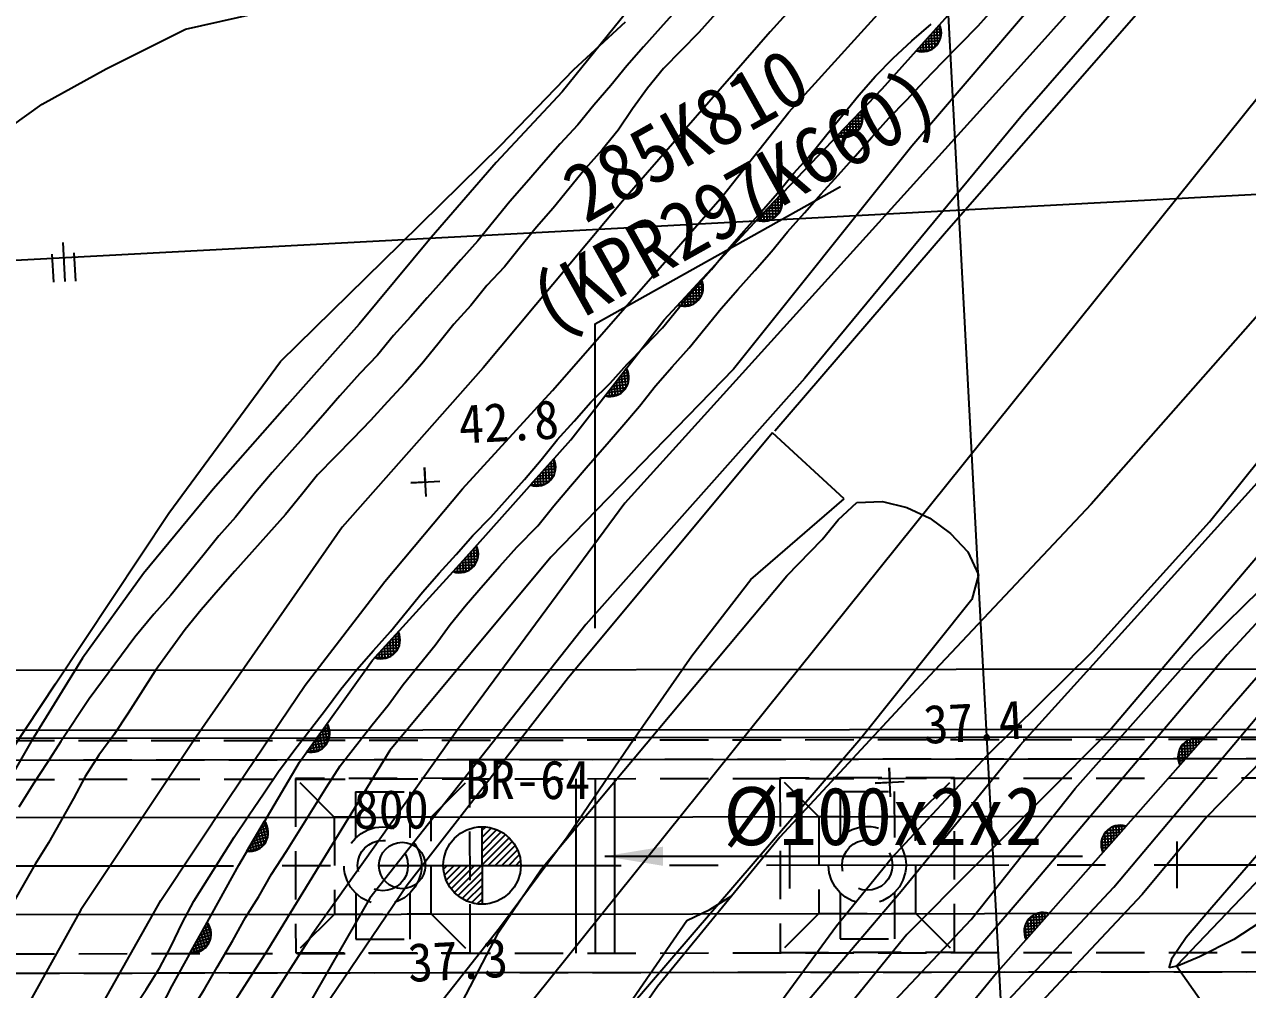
# Model space of a CAD drawing. Header units: millimetres. Extents: x 16742 to 17538, y 1103 to 1809.
# Drawn here: x 17303.5 to 17366.7, y 1467.5 to 1517.3 of the extents above; entities that cross this region are included whole.
import ezdxf
from ezdxf.enums import TextEntityAlignment as Align
from ezdxf.xclip import XClip

# ---------------------------------------------------------------- set-up
doc = ezdxf.new("R2010")
doc.units = ezdxf.units.MM
doc.header["$LTSCALE"] = 10
doc.header["$MEASUREMENT"] = 0
doc.header["$XCLIPFRAME"] = 2
for name, pattern in [('CENTER', [2, 1.25, -0.25, 0.25, -0.25]), ('DASHED2', [0.375, 0.25, -0.125]), ('HIDDEN', [0.375, 0.25, -0.125])]:
    doc.linetypes.add(name, pattern=pattern)
doc.layers.add('TZ-BASE', color=253, linetype='Continuous')
doc.layers.add('TZ-CABL', color=4, linetype='Continuous')
doc.styles.add('GR', font='GulimChe.ttf')
doc.styles.get("Standard").update_dxf_attribs({"font": 'GulimChe.ttf'})
doc.linetypes.add('ZIGZAG', pattern='A,0.0001,-0.2,[131,ltypeshp.shx,S=0.2,R=0,X=-0.2,Y=0],-0.4,[131,ltypeshp.shx,S=0.2,R=180,X=0.2,Y=0],-0.2', length=0.8001)
doc.dimstyles.get("Standard").update_dxf_attribs({"dimtxt": 0.18, "dimasz": 0.18, "dimexe": 0.18, "dimexo": 0.0625, "dimgap": 0.09, "dimtad": 0, "dimtih": 1, "dimtoh": 1, "dimdec": 4, "dimzin": 0, "dimdsep": 46, "dimtxsty": 'Standard', "dimcen": 0.09, "dimadec": 0, "dimazin": 0, "dimtfac": 1, "dimtdec": 4, "dimtofl": 0, "dimtmove": 0, "dimatfit": 3, "dimfxl": 0, "dimtolj": 1, "dimtzin": 0, "dimarcsym": 0})

# ---------------------------------------------------------------- blocks, each defined once
blk = doc.blocks.new('JD-FHFGFGH4SFG5')
at = {"layer": 'TZ-BASE'}
for p, q in [((523.45, 133.44), (542.042, -216.42)), ((503.506, -10.488, 1.895), (562.802, 63.347, 1.895)), ((551.355, 59.781, 37.962), (528.09, 33.185, 37.962)), ((526.577, 51.901, 42.028), (518.992, 43.5, 42.028)), ((541.454, 52.376, 36.041), (531.924, 41.756, 36.041)), ((543.272, 52.095, 38.02), (532.012, 39.219, 38.02)), ((535.979, 48.914, 40), (526.301, 37.599, 40)), ((523.52, 43.271, 39.791), (527.375, 47.538, 39.791)), ((513.494, 46.904, 39.996), (510.937, 43.716, 39.996)), ((524.777, 40.559, 41.511), (530.411, 46.869, 41.511)), ((488.82, 43.632, 39.996), (493.346, 44.651, 39.996)), ((514.238, 44.723, 41), (513.326, 43.702, 41)), ((516.183, 44.447, 42), (515.314, 43.47, 42)), ((529.718, 43.8, 41), (530.587, 44.777, 41)), ((484.716, 41.595, 39.996), (488.82, 43.632, 39.996)), ((510.937, 43.716, 39.996), (508.256, 40.395, 39.996)), ((508.858, 41.554, 40.888), (511.527, 44.015, 40.888)), ((513.326, 43.702, 41), (512.457, 42.725, 41)), ((526.302, 43.035, 42), (527.305, 43.888, 42)), ((526.531, 42.523, 41.511), (527.73, 43.866, 41.511)), ((527.498, 42.716, 41.511), (527.451, 43.554, 41.511)), ((527.808, 43.63, 41.511), (527.504, 43.613, 41.511)), ((527.64, 42.872, 41.511), (527.592, 43.712, 41.511)), ((527.766, 43.778, 41.511), (527.645, 43.771, 41.511)), ((527.775, 43.136, 41.511), (527.735, 43.855, 41.511)), ((528.803, 42.864, 41), (529.718, 43.8, 41)), ((699.423, 43.352), (-0.006, 6.182)), ((518.992, 43.5, 42.028), (511.376, 34.754, 42.028)), ((515.314, 43.47, 42), (514.4, 42.534, 42)), ((519.954, 39.358, 39.791), (523.52, 43.271, 39.791)), ((525.343, 42.141, 42), (526.302, 43.035, 42)), ((526.911, 42.471, 41.511), (526.886, 42.921, 41.511)), ((527.731, 43.025, 41.511), (526.939, 42.98, 41.511)), ((527.06, 42.492, 41.511), (527.027, 43.079, 41.511)), ((527.788, 43.178, 41.511), (527.08, 43.138, 41.511)), ((527.208, 42.537, 41.511), (527.169, 43.238, 41.511)), ((527.819, 43.33, 41.511), (527.221, 43.297, 41.511)), ((527.354, 42.61, 41.511), (527.31, 43.396, 41.511)), ((527.825, 43.481, 41.511), (527.362, 43.455, 41.511)), ((512.457, 42.725, 41), (511.587, 41.748, 41)), ((514.4, 42.534, 42), (513.486, 41.599, 42)), ((527.229, 42.546, 41.511), (526.576, 42.509, 41.511)), ((526.609, 42.5, 41.511), (526.603, 42.605, 41.511)), ((527.493, 42.711, 41.511), (526.656, 42.664, 41.511)), ((526.761, 42.473, 41.511), (526.745, 42.763, 41.511)), ((527.638, 42.869, 41.511), (526.797, 42.822, 41.511)), ((527.889, 41.929, 41), (528.803, 42.864, 41)), ((511.587, 41.748, 41), (510.762, 40.73, 41)), ((531.924, 41.756, 36.041), (521.313, 30.021, 36.041)), ((524.429, 41.206, 42), (525.343, 42.141, 42)), ((526.975, 40.993, 41), (527.889, 41.929, 41)), ((481.423, 39.759, 39.996), (484.716, 41.595, 39.996)), ((505.077, 37.634, 40.888), (508.858, 41.554, 40.888)), ((513.486, 41.599, 42), (512.661, 40.581, 42)), ((523.56, 40.229, 42), (524.429, 41.206, 42)), ((510.762, 40.73, 41), (509.894, 39.71, 41)), ((512.661, 40.581, 42), (511.88, 39.521, 42)), ((518.173, 33.657, 41.511), (524.777, 40.559, 41.511)), ((526.021, 39.97, 41), (526.975, 40.993, 41)), ((508.256, 40.395, 39.996), (504.854, 36.747, 39.996)), ((522.734, 39.21, 42), (523.56, 40.229, 42)), ((525.107, 39.035, 41), (526.021, 39.97, 41)), ((478.316, 37.542, 39.996), (481.423, 39.759, 39.996)), ((509.894, 39.71, 41), (509.069, 38.691, 41)), ((511.88, 39.521, 42), (511.144, 38.419, 42)), ((516.533, 35.02, 39.791), (519.954, 39.358, 39.791)), ((532.012, 39.219, 38.02), (520.778, 25.612, 38.02)), ((521.909, 38.192, 42), (522.734, 39.21, 42)), ((522.449, 38.127, 41.511), (523.693, 39.427, 41.511)), ((523.763, 39.189, 41.511), (523.459, 39.182, 41.511)), ((523.57, 38.437, 41.511), (523.551, 39.278, 41.511)), ((523.727, 39.338, 41.511), (523.606, 39.336, 41.511)), ((523.714, 38.696, 41.511), (523.698, 39.416, 41.511)), ((509.069, 38.691, 41), (508.156, 37.713, 41)), ((522.828, 38.061, 41.511), (522.818, 38.512, 41.511)), ((523.666, 38.587, 41.511), (522.873, 38.569, 41.511)), ((522.978, 38.077, 41.511), (522.965, 38.665, 41.511)), ((523.729, 38.738, 41.511), (523.019, 38.722, 41.511)), ((523.127, 38.117, 41.511), (523.111, 38.819, 41.511)), ((523.764, 38.889, 41.511), (523.166, 38.876, 41.511)), ((523.275, 38.185, 41.511), (523.258, 38.972, 41.511)), ((523.775, 39.039, 41.511), (523.313, 39.029, 41.511)), ((523.423, 38.286, 41.511), (523.405, 39.125, 41.511)), ((524.238, 38.058, 41), (525.107, 39.035, 41)), ((511.144, 38.419, 42), (510.319, 37.401, 42)), ((521.084, 37.173, 42), (521.909, 38.192, 42)), ((523.148, 38.125, 41.511), (522.494, 38.111, 41.511)), ((522.527, 38.1, 41.511), (522.525, 38.205, 41.511)), ((523.417, 38.281, 41.511), (522.579, 38.263, 41.511)), ((522.678, 38.069, 41.511), (522.671, 38.359, 41.511)), ((523.568, 38.434, 41.511), (522.726, 38.416, 41.511)), ((523.368, 37.081, 41), (524.238, 38.058, 41)), ((499.917, 32.547, 40.888), (505.077, 37.634, 40.888)), ((508.156, 37.713, 41), (507.287, 36.736, 41)), ((510.319, 37.401, 42), (509.449, 36.424, 42)), ((526.301, 37.599, 40), (517.102, 26.086, 40)), ((504.854, 36.747, 39.996), (501.503, 32.886, 39.996)), ((507.287, 36.736, 41), (506.419, 35.716, 41)), ((520.215, 36.197, 42), (521.084, 37.173, 42)), ((522.498, 36.104, 41), (523.368, 37.081, 41)), ((509.449, 36.424, 42), (508.624, 35.405, 42)), ((519.39, 35.178, 42), (520.215, 36.197, 42)), ((521.629, 35.127, 41), (522.498, 36.104, 41)), ((506.419, 35.716, 41), (505.549, 34.739, 41)), ((508.624, 35.405, 42), (507.799, 34.387, 42)), ((511.376, 34.754, 42.028), (504.186, 26.153, 42.028)), ((505.549, 34.739, 41), (504.724, 33.72, 41)), ((512.103, 29.958, 39.791), (516.533, 35.02, 39.791)), ((518.301, 33.791, 41.511), (519.546, 35.092, 41.511)), ((518.52, 34.201, 42), (519.39, 35.178, 42)), ((519.275, 33.95, 41.511), (519.257, 34.79, 41.511)), ((519.616, 34.854, 41.511), (519.311, 34.847, 41.511)), ((519.422, 34.102, 41.511), (519.403, 34.943, 41.511)), ((519.58, 35.003, 41.511), (519.458, 35, 41.511)), ((519.566, 34.36, 41.511), (519.55, 35.081, 41.511)), ((520.759, 34.15, 41), (521.629, 35.127, 41)), ((507.799, 34.387, 42), (506.929, 33.41, 42)), ((517.65, 33.224, 42), (518.52, 34.201, 42)), ((519.42, 34.099, 41.511), (518.578, 34.08, 41.511)), ((518.68, 33.726, 41.511), (518.67, 34.177, 41.511)), ((519.518, 34.251, 41.511), (518.725, 34.234, 41.511)), ((518.83, 33.742, 41.511), (518.817, 34.33, 41.511)), ((519.581, 34.403, 41.511), (518.871, 34.387, 41.511)), ((518.979, 33.782, 41.511), (518.963, 34.483, 41.511)), ((519.616, 34.553, 41.511), (519.018, 34.54, 41.511)), ((519.127, 33.849, 41.511), (519.11, 34.636, 41.511)), ((519.628, 34.704, 41.511), (519.165, 34.694, 41.511)), ((519.89, 33.173, 41), (520.759, 34.15, 41)), ((504.724, 33.72, 41), (503.899, 32.702, 41)), ((513.527, 28.631, 41.511), (518.173, 33.657, 41.511)), ((519, 33.79, 41.511), (518.346, 33.775, 41.511)), ((518.379, 33.765, 41.511), (518.377, 33.87, 41.511)), ((519.269, 33.946, 41.511), (518.431, 33.927, 41.511)), ((518.53, 33.733, 41.511), (518.523, 34.023, 41.511)), ((501.503, 32.886, 39.996), (497.786, 28.409, 39.996)), ((506.929, 33.41, 42), (506.104, 32.391, 42)), ((516.781, 32.247, 42), (517.65, 33.224, 42)), ((519.065, 32.155, 41), (519.89, 33.173, 41)), ((528.09, 33.185, 37.962), (519.237, 22.889, 37.962)), ((482.48, 32.624, 40.543), (482.587, 30.614, 40.543)), ((493.714, 26.476, 40.888), (499.917, 32.547, 40.888)), ((503.899, 32.702, 41), (503.029, 31.725, 41)), ((506.104, 32.391, 42), (505.279, 31.373, 42)), ((515.956, 31.229, 42), (516.781, 32.247, 42)), ((481.923, 32.028, 40.543), (482, 30.583, 40.543)), ((483.152, 30.622, 40.543), (483.074, 32.089, 40.543)), ((503.029, 31.725, 41), (502.16, 30.748, 41)), ((518.195, 31.178, 41), (519.065, 32.155, 41)), ((505.279, 31.373, 42), (504.367, 30.395, 42)), ((515.086, 30.252, 42), (515.956, 31.229, 42)), ((517.325, 30.201, 41), (518.195, 31.178, 41)), ((502.16, 30.748, 41), (501.29, 29.771, 41)), ((504.367, 30.395, 42), (503.541, 29.376, 42)), ((514.226, 29.387, 41.511), (515.448, 30.709, 41.511)), ((515.537, 30.323, 41.511), (515.074, 30.304, 41.511)), ((515.197, 29.563, 41.511), (515.164, 30.402, 41.511)), ((515.522, 30.472, 41.511), (515.218, 30.46, 41.511)), ((515.341, 29.717, 41.511), (515.308, 30.558, 41.511)), ((515.484, 30.621, 41.511), (515.362, 30.616, 41.511)), ((515.481, 29.978, 41.511), (515.453, 30.698, 41.511)), ((501.29, 29.771, 41), (500.421, 28.794, 41)), ((507.757, 24.986, 39.791), (512.103, 29.958, 39.791)), ((521.313, 30.021, 36.041), (511.489, 19.175, 36.041)), ((514.261, 29.233, 42), (515.086, 30.252, 42)), ((515.339, 29.714, 41.511), (514.498, 29.681, 41.511)), ((514.606, 29.329, 41.511), (514.588, 29.779, 41.511)), ((515.435, 29.868, 41.511), (514.642, 29.837, 41.511)), ((514.756, 29.347, 41.511), (514.732, 29.935, 41.511)), ((515.495, 30.021, 41.511), (514.786, 29.993, 41.511)), ((514.904, 29.39, 41.511), (514.876, 30.091, 41.511)), ((515.528, 30.172, 41.511), (514.93, 30.149, 41.511)), ((515.051, 29.459, 41.511), (515.02, 30.246, 41.511)), ((516.456, 29.224, 41), (517.325, 30.201, 41)), ((503.541, 29.376, 42), (502.672, 28.399, 42)), ((513.436, 28.215, 42), (514.261, 29.233, 42)), ((514.925, 29.398, 41.511), (514.271, 29.372, 41.511)), ((514.305, 29.362, 41.511), (514.3, 29.467, 41.511)), ((515.192, 29.558, 41.511), (514.354, 29.525, 41.511)), ((514.456, 29.334, 41.511), (514.444, 29.623, 41.511)), ((515.631, 28.205, 41), (516.456, 29.224, 41)), ((544.664, 29.458, 37.618), (535.555, 19.11, 37.618)), ((497.786, 28.409, 39.996), (494.059, 24.234, 39.996)), ((500.421, 28.794, 41), (499.551, 27.817, 41)), ((508.706, 22.436, 41.511), (513.527, 28.631, 41.511)), ((499.551, 27.817, 41), (498.726, 26.799, 41)), ((502.672, 28.399, 42), (501.847, 27.381, 42)), ((512.522, 27.279, 42), (513.436, 28.215, 42)), ((514.806, 27.187, 41), (515.631, 28.205, 41)), ((501.847, 27.381, 42), (501.022, 26.362, 42)), ((511.608, 26.344, 42), (512.522, 27.279, 42)), ((513.936, 26.21, 41), (514.806, 27.187, 41)), ((498.726, 26.799, 41), (497.812, 25.863, 41)), ((487.96, 18.656, 40.888), (493.714, 26.476, 40.888)), ((504.186, 26.153, 42.028), (496.896, 17.935, 42.028)), ((501.022, 26.362, 42), (500.152, 25.385, 42)), ((517.102, 26.086, 40), (507.669, 16.373, 40)), ((510.475, 24.709, 41.511), (511.58, 26.129, 41.511)), ((510.738, 25.367, 42), (511.608, 26.344, 42)), ((511.674, 25.899, 41.511), (511.372, 25.862, 41.511)), ((511.558, 25.132, 41.511), (511.454, 25.967, 41.511)), ((511.623, 26.044, 41.511), (511.502, 26.029, 41.511)), ((511.675, 25.404, 41.511), (511.586, 26.119, 41.511)), ((513.066, 25.233, 41), (513.936, 26.21, 41)), ((541.656, 18.204, 37.618), (547.844, 25.91, 37.618)), ((497.812, 25.863, 41), (496.776, 24.708, 41)), ((500.152, 25.385, 42), (499.239, 24.407, 42)), ((520.778, 25.612, 38.02), (509.469, 12.906, 38.02)), ((509.74, 24.385, 42), (510.738, 25.367, 42)), ((511.638, 25.29, 41.511), (510.851, 25.192, 41.511)), ((511.006, 24.713, 41.511), (510.933, 25.297, 41.511)), ((511.686, 25.447, 41.511), (510.981, 25.359, 41.511)), ((511.15, 24.768, 41.511), (511.063, 25.464, 41.511)), ((511.706, 25.601, 41.511), (511.112, 25.527, 41.511)), ((511.291, 24.85, 41.511), (511.193, 25.632, 41.511)), ((511.701, 25.752, 41.511), (511.242, 25.694, 41.511)), ((511.428, 24.966, 41.511), (511.324, 25.799, 41.511)), ((496.776, 24.708, 41), (495.908, 23.688, 41)), ((503.112, 19.916, 39.791), (507.757, 24.986, 39.791)), ((511.17, 24.778, 41.511), (510.521, 24.697, 41.511)), ((510.555, 24.69, 41.511), (510.542, 24.795, 41.511)), ((511.422, 24.961, 41.511), (510.591, 24.857, 41.511)), ((510.708, 24.674, 41.511), (510.672, 24.962, 41.511)), ((511.556, 25.129, 41.511), (510.721, 25.025, 41.511)), ((510.858, 24.682, 41.511), (510.803, 25.13, 41.511)), ((512.243, 24.171, 41), (513.066, 25.233, 41)), ((494.059, 24.234, 39.996), (490.251, 19.884, 39.996)), ((499.239, 24.407, 42), (498.37, 23.43, 42)), ((508.87, 23.408, 42), (509.74, 24.385, 42)), ((511.333, 23.107, 41), (512.243, 24.171, 41)), ((495.908, 23.688, 41), (495.039, 22.711, 41)), ((498.37, 23.43, 42), (497.456, 22.494, 42)), ((508, 22.432, 42), (508.87, 23.408, 42)), ((519.111, 22.799, 37.511), (508.575, 10.163, 37.511)), ((510.465, 22.087, 41), (511.333, 23.107, 41)), ((522.803, 19.398, 37.511), (519.111, 22.799, 37.511)), ((555.343, 23.201, 41.081), (542.351, 8.155, 41.081)), ((495.039, 22.711, 41), (494.169, 21.734, 41)), ((497.456, 22.494, 42), (496.542, 21.559, 42)), ((503.321, 16.394, 41.511), (508.706, 22.436, 41.511)), ((507.175, 21.413, 42), (508, 22.432, 42)), ((552.556, 22.137, 41.031), (542.567, 11.335, 41.031)), ((494.169, 21.734, 41), (493.299, 20.757, 41)), ((496.542, 21.559, 42), (495.628, 20.623, 42)), ((509.596, 21.11, 41), (510.465, 22.087, 41)), ((548.925, 22.073, 38.988), (536.521, 7.435, 38.988)), ((501.231, 19.509, 42.842), (501.152, 21.007, 42.842)), ((501.152, 21.007, 42.842), (501.191, 20.258, 42.842)), ((506.307, 20.393, 42), (507.175, 21.413, 42)), ((506.63, 20.107, 41.511), (507.828, 21.45, 41.511)), ((507.918, 20.915, 41.511), (507.32, 20.881, 41.511)), ((507.454, 20.194, 41.511), (507.409, 20.98, 41.511)), ((507.923, 21.065, 41.511), (507.461, 21.039, 41.511)), ((507.598, 20.3, 41.511), (507.55, 21.138, 41.511)), ((507.906, 21.215, 41.511), (507.602, 21.197, 41.511)), ((507.739, 20.457, 41.511), (507.691, 21.297, 41.511)), ((507.865, 21.363, 41.511), (507.744, 21.356, 41.511)), ((507.874, 20.72, 41.511), (507.833, 21.44, 41.511)), ((508.686, 20.046, 41), (509.596, 21.11, 41)), ((493.299, 20.757, 41), (492.431, 19.737, 41)), ((495.628, 20.623, 42), (494.803, 19.605, 42)), ((500.442, 20.218, 42.842), (501.94, 20.298, 42.842)), ((501.191, 20.258, 42.842), (500.442, 20.218, 42.842)), ((505.438, 19.416, 42), (506.307, 20.393, 42)), ((507.592, 20.295, 41.511), (506.755, 20.247, 41.511)), ((506.861, 20.057, 41.511), (506.844, 20.346, 41.511)), ((507.737, 20.454, 41.511), (506.897, 20.405, 41.511)), ((507.011, 20.055, 41.511), (506.985, 20.505, 41.511)), ((507.83, 20.609, 41.511), (507.038, 20.564, 41.511)), ((507.16, 20.076, 41.511), (507.126, 20.663, 41.511)), ((507.887, 20.763, 41.511), (507.179, 20.722, 41.511)), ((507.308, 20.121, 41.511), (507.267, 20.822, 41.511)), ((538.116, 13.561, 38.02), (544.291, 20.405, 38.02)), ((490.251, 19.884, 39.996), (486.659, 15.541, 39.996)), ((492.431, 19.737, 41), (491.4, 18.454, 41)), ((494.803, 19.605, 42), (493.977, 18.587, 42)), ((499.103, 15.128, 39.791), (503.112, 19.916, 39.791)), ((507.328, 20.13, 41.511), (506.675, 20.092, 41.511)), ((506.709, 20.083, 41.511), (506.703, 20.188, 41.511)), ((507.818, 19.026, 41), (508.686, 20.046, 41)), ((511.489, 19.175, 36.041), (502.857, 7.467, 36.041)), ((504.568, 18.439, 42), (505.438, 19.416, 42)), ((506.993, 18.007, 41), (507.818, 19.026, 41)), ((517.998, 15.227, 37.511), (522.803, 19.398, 37.511)), ((522.496, 18.311, 37), (523.455, 19.205, 37)), ((523.455, 19.205, 37), (524.788, 19.252, 37)), ((524.788, 19.252, 37), (526.047, 18.951, 37)), ((526.047, 18.951, 37), (527.229, 18.39, 37)), ((535.555, 19.11, 37.618), (527.211, 10.253, 37.618)), ((482.112, 9.843, 40.888), (487.96, 18.656, 40.888)), ((491.4, 18.454, 41), (490.531, 17.477, 41)), ((493.977, 18.587, 42), (493.108, 17.61, 42)), ((503.654, 17.504, 42), (504.568, 18.439, 42)), ((521.671, 17.292, 37), (522.496, 18.311, 37)), ((527.229, 18.39, 37), (528.289, 17.609, 37)), ((496.896, 17.935, 42.028), (489.273, 6.95, 42.028)), ((505.913, 16.894, 41), (506.993, 18.007, 41)), ((535.646, 11.537, 37.618), (541.656, 18.204, 37.618)), ((540.862, 11.332, 39.999), (547.48, 17.847, 39.999)), ((490.531, 17.477, 41), (489.706, 16.458, 41)), ((493.108, 17.61, 42), (492.238, 16.633, 42)), ((502.784, 16.527, 42), (503.654, 17.504, 42)), ((519.842, 15.42, 37), (521.671, 17.292, 37)), ((528.289, 17.609, 37), (529.183, 16.65, 37)), ((489.706, 16.458, 41), (488.88, 15.44, 41)), ((492.238, 16.633, 42), (491.369, 15.656, 42)), ((501.915, 15.55, 42), (502.784, 16.527, 42)), ((502.63, 15.634, 41.511), (503.841, 16.966, 41.511)), ((503.926, 16.43, 41.511), (503.328, 16.401, 41.511)), ((503.455, 15.713, 41.511), (503.417, 16.5, 41.511)), ((503.933, 16.58, 41.511), (503.471, 16.558, 41.511)), ((503.6, 15.818, 41.511), (503.56, 16.657, 41.511)), ((503.917, 16.73, 41.511), (503.613, 16.715, 41.511)), ((503.743, 15.973, 41.511), (503.703, 16.814, 41.511)), ((503.877, 16.878, 41.511), (503.756, 16.872, 41.511)), ((503.881, 16.236, 41.511), (503.846, 16.955, 41.511)), ((505.043, 15.917, 41), (505.913, 16.894, 41)), ((529.183, 16.65, 37), (529.741, 15.464, 37)), ((498.47, 11.059, 41.511), (503.321, 16.394, 41.511)), ((507.669, 16.373, 40), (499.365, 6.398, 40)), ((503.594, 15.813, 41.511), (502.757, 15.774, 41.511)), ((502.86, 15.582, 41.511), (502.847, 15.872, 41.511)), ((503.741, 15.971, 41.511), (502.9, 15.931, 41.511)), ((503.011, 15.579, 41.511), (502.989, 16.029, 41.511)), ((503.835, 16.125, 41.511), (503.042, 16.087, 41.511)), ((503.16, 15.599, 41.511), (503.132, 16.186, 41.511)), ((503.894, 16.278, 41.511), (503.185, 16.244, 41.511)), ((503.308, 15.642, 41.511), (503.275, 16.343, 41.511)), ((504.174, 14.94, 41), (505.043, 15.917, 41)), ((486.659, 15.541, 39.996), (483.498, 11.17, 39.996)), ((488.88, 15.44, 41), (488.055, 14.421, 41)), ((491.369, 15.656, 42), (490.499, 14.679, 42)), ((501.045, 14.573, 42), (501.915, 15.55, 42)), ((503.329, 15.651, 41.511), (502.675, 15.62, 41.511)), ((502.709, 15.61, 41.511), (502.704, 15.715, 41.511)), ((507.197, 0.3, 37), (519.842, 15.42, 37)), ((514.949, 11.289, 37.511), (517.998, 15.227, 37.511)), ((529.741, 15.464, 37), (529.398, 14.204, 37)), ((536.717, -0.651, 42.021), (550.44, 15.669, 42.021)), ((490.499, 14.679, 42), (489.631, 13.659, 42)), ((494.985, 9.775, 39.791), (499.103, 15.128, 39.791)), ((500.22, 13.554, 42), (501.045, 14.573, 42)), ((503.305, 13.92, 41), (504.174, 14.94, 41)), ((488.055, 14.421, 41), (487.186, 13.444, 41)), ((502.48, 12.902, 41), (503.305, 13.92, 41)), ((529.398, 14.204, 37), (523.664, 7.03, 37)), ((487.186, 13.444, 41), (486.195, 12.248, 41)), ((489.631, 13.659, 42), (488.806, 12.64, 42)), ((499.395, 12.536, 42), (500.22, 13.554, 42)), ((531.899, 6.671, 38.02), (538.116, 13.561, 38.02)), ((488.806, 12.64, 42), (487.245, 10.52, 42)), ((509.469, 12.906, 38.02), (498.339, -1.214, 38.02)), ((501.7, 11.842, 41), (502.48, 12.902, 41)), ((486.195, 12.248, 41), (483.853, 9.068, 41)), ((498.525, 11.559, 42), (499.395, 12.536, 42)), ((498.594, 11.195, 41.511), (499.805, 12.527, 41.511)), ((499.418, 11.274, 41.511), (499.381, 12.061, 41.511)), ((499.897, 12.141, 41.511), (499.434, 12.119, 41.511)), ((499.564, 11.379, 41.511), (499.524, 12.217, 41.511)), ((499.881, 12.29, 41.511), (499.577, 12.276, 41.511)), ((499.706, 11.534, 41.511), (499.666, 12.374, 41.511)), ((499.841, 12.439, 41.511), (499.72, 12.433, 41.511)), ((499.844, 11.796, 41.511), (499.81, 12.516, 41.511)), ((497.656, 10.582, 42), (498.525, 11.559, 42)), ((499.558, 11.374, 41.511), (498.721, 11.334, 41.511)), ((498.824, 11.143, 41.511), (498.81, 11.433, 41.511)), ((499.704, 11.531, 41.511), (498.863, 11.491, 41.511)), ((498.974, 11.14, 41.511), (498.953, 11.59, 41.511)), ((499.798, 11.686, 41.511), (499.006, 11.648, 41.511)), ((499.124, 11.159, 41.511), (499.096, 11.747, 41.511)), ((499.858, 11.839, 41.511), (499.149, 11.805, 41.511)), ((499.272, 11.203, 41.511), (499.238, 11.904, 41.511)), ((499.889, 11.99, 41.511), (499.292, 11.962, 41.511)), ((500.875, 10.823, 41), (501.7, 11.842, 41)), ((530.196, 6.139, 37.618), (535.646, 11.537, 37.618)), ((483.498, 11.17, 39.996), (480.851, 6.86, 39.996)), ((494.693, 5.805, 41.511), (498.47, 11.059, 41.511)), ((499.293, 11.211, 41.511), (498.639, 11.18, 41.511)), ((498.673, 11.171, 41.511), (498.668, 11.276, 41.511)), ((500.05, 9.805, 41), (500.875, 10.823, 41)), ((511.752, 6.701, 37.511), (514.949, 11.289, 37.511)), ((542.567, 11.335, 41.031), (531.938, -1.226, 41.031)), ((534.731, 4.446, 39.999), (540.862, 11.332, 39.999)), ((487.245, 10.52, 42), (485.858, 8.321, 42)), ((496.831, 9.564, 42), (497.656, 10.582, 42)), ((508.575, 10.163, 37.511), (504.909, 5.429, 37.511)), ((527.211, 10.253, 37.618), (519.494, 1.934, 37.618)), ((476.835, 1.911, 40.888), (482.112, 9.843, 40.888)), ((491.097, 4.001, 39.791), (494.985, 9.775, 39.791)), ((496.05, 8.504, 42), (496.831, 9.564, 42)), ((499.269, 8.745, 41), (500.05, 9.805, 41)), ((483.853, 9.068, 41), (482.38, 6.865, 41)), ((485.858, 8.321, 42), (485.122, 7.219, 42)), ((494.403, 6.381, 42), (496.05, 8.504, 42)), ((498.444, 7.726, 41), (499.269, 8.745, 41)), ((495.076, 6.336, 41.511), (496.126, 7.798, 41.511)), ((496.142, 6.8, 41.511), (496.006, 7.631, 41.511)), ((496.172, 7.715, 41.511), (496.052, 7.695, 41.511)), ((496.249, 7.077, 41.511), (496.132, 7.788, 41.511)), ((496.797, 5.604, 41), (498.444, 7.726, 41)), ((542.351, 8.155, 41.081), (530.756, -4.991, 41.081)), ((546.112, 7.684, 38.5), (541.499, 2.96, 38.5)), ((474.043, 7.44), (548.943, 7.508)), ((474.044, 7.04), (548.944, 7.108)), ((489.273, 6.95, 42.028), (483.423, -1.82, 42.028)), ((485.122, 7.219, 42), (484.341, 6.159, 42)), ((502.857, 7.467, 36.041), (495.389, -3.039, 36.041)), ((496.216, 6.962, 41.511), (495.433, 6.834, 41.511)), ((496.257, 7.121, 41.511), (495.557, 7.006, 41.511)), ((495.748, 6.422, 41.511), (495.635, 7.114, 41.511)), ((496.271, 7.275, 41.511), (495.681, 7.178, 41.511)), ((495.885, 6.509, 41.511), (495.758, 7.286, 41.511)), ((496.261, 7.425, 41.511), (495.805, 7.35, 41.511)), ((496.018, 6.63, 41.511), (495.882, 7.459, 41.511)), ((496.229, 7.572, 41.511), (495.928, 7.523, 41.511)), ((523.664, 7.03, 37), (511.71, -6.904, 37)), ((536.521, 7.435, 38.988), (526.04, -3.089, 38.988)), ((541.322, 6.989, 41.081), (540.132, 5.639, 41.081)), ((540.624, 6.963, 41.081), (541.277, 7.004, 41.081)), ((540.645, 6.971, 41.081), (540.689, 6.271, 41.081)), ((540.792, 7.017, 41.081), (540.829, 6.43, 41.081)), ((540.941, 7.039, 41.081), (540.97, 6.589, 41.081)), ((541.092, 7.038, 41.081), (541.11, 6.748, 41.081)), ((541.244, 7.013, 41.081), (541.25, 6.908, 41.081)), ((480.851, 6.86, 39.996), (477.93, 1.766, 39.996)), ((482.38, 6.865, 41), (481.687, 5.766, 41)), ((499.365, 6.398, 40), (493.051, -3.895, 40)), ((493.622, 5.321, 42), (494.403, 6.381, 42)), ((495.768, 6.432, 41.511), (495.122, 6.327, 41.511)), ((495.156, 6.321, 41.511), (495.139, 6.425, 41.511)), ((496.013, 6.625, 41.511), (495.185, 6.489, 41.511)), ((495.31, 6.311, 41.511), (495.263, 6.597, 41.511)), ((496.14, 6.797, 41.511), (495.309, 6.661, 41.511)), ((495.46, 6.325, 41.511), (495.387, 6.77, 41.511)), ((495.606, 6.361, 41.511), (495.511, 6.942, 41.511)), ((508.517, 1.939, 37.511), (511.752, 6.701, 37.511)), ((525.747, -0.861, 38.02), (531.899, 6.671, 38.02)), ((540.069, 6.327, 41.081), (540.777, 6.371, 41.081)), ((540.082, 6.369, 41.081), (540.127, 5.65, 41.081)), ((540.126, 6.48, 41.081), (540.917, 6.53, 41.081)), ((540.215, 6.634, 41.081), (540.268, 5.794, 41.081)), ((540.217, 6.636, 41.081), (541.058, 6.689, 41.081)), ((540.356, 6.791, 41.081), (540.408, 5.953, 41.081)), ((540.361, 6.796, 41.081), (541.198, 6.848, 41.081)), ((540.499, 6.898, 41.081), (540.549, 6.112, 41.081)), ((481.687, 5.766, 41), (480.951, 4.664, 41)), ((484.341, 6.159, 42), (483.648, 5.059, 42)), ((491.564, 0.487, 41.511), (494.693, 5.805, 41.511)), ((525.258, 0.844, 37.618), (530.196, 6.139, 37.618)), ((540.034, 6.024, 41.081), (540.496, 6.053, 41.081)), ((540.039, 6.174, 41.081), (540.637, 6.212, 41.081)), ((540.052, 5.875, 41.081), (540.356, 5.894, 41.081)), ((540.094, 5.727, 41.081), (540.216, 5.735, 41.081)), ((541.789, -1.679, 38.758), (548.534, 6.132, 38.758)), ((483.648, 5.059, 42), (483.043, 3.919, 42)), ((492.886, 4.219, 42), (493.622, 5.321, 42)), ((496.103, 4.504, 41), (496.797, 5.604, 41)), ((504.909, 5.429, 37.511), (500.253, -0.545, 37.511)), ((525.204, 4.009, 37.353), (525.124, 5.507, 37.353)), ((525.124, 5.507, 37.353), (525.164, 4.758, 37.353)), ((480.951, 4.664, 41), (480.218, 3.477, 41)), ((494.024, 1.204, 41), (496.103, 4.504, 41)), ((524.415, 4.718, 37.353), (525.913, 4.798, 37.353)), ((525.164, 4.758, 37.353), (524.415, 4.718, 37.353)), ((529.371, -2.327, 39.999), (534.731, 4.446, 39.999)), ((483.043, 3.919, 42), (481.745, 1.637, 42)), ((487.538, -1.332, 39.791), (491.097, 4.001, 39.791)), ((492.067, 3.029, 42), (492.886, 4.219, 42)), ((547.641, 3.346, 42.021), (539.958, -4.713, 42.021)), ((299.961, 2.779), (499.95, 2.963)), ((491.331, 1.928, 42), (492.067, 3.029, 42)), ((491.983, 1.198, 41.511), (492.895, 2.749, 41.511)), ((493.018, 2.533, 41.511), (492.723, 2.457, 41.511)), ((493.002, 1.757, 41.511), (492.791, 2.572, 41.511)), ((492.949, 2.67, 41.511), (492.831, 2.64, 41.511)), ((493.083, 2.042, 41.511), (492.902, 2.74, 41.511)), ((499.95, 2.963), (699.933, 3.147)), ((536.973, 2.539, 41.081), (537.001, 2.089, 41.081)), ((537.123, 2.538, 41.081), (537.141, 2.249, 41.081)), ((541.499, 2.96, 38.5), (538.194, -1.03, 38.5)), ((489.251, -1.372, 42), (491.331, 1.928, 42)), ((493.061, 1.925, 41.511), (492.293, 1.726, 41.511)), ((493.088, 2.087, 41.511), (492.401, 1.909, 41.511)), ((492.644, 1.344, 41.511), (492.468, 2.023, 41.511)), ((493.088, 2.242, 41.511), (492.508, 2.091, 41.511)), ((492.773, 1.444, 41.511), (492.576, 2.206, 41.511)), ((493.064, 2.39, 41.511), (492.616, 2.274, 41.511)), ((492.894, 1.576, 41.511), (492.683, 2.389, 41.511)), ((504.118, 2.469), (504.124, -1.531)), ((504.119, 2.268), (504.31, 2.46)), ((504.119, 1.915), (504.611, 2.408)), ((504.12, 1.561), (504.877, 2.321)), ((504.12, 1.208), (505.115, 2.205)), ((504.12, 0.854), (505.327, 2.064)), ((504.121, 0.5), (505.517, 1.901)), ((505.021, -2.746, 37.511), (508.517, 1.939, 37.511)), ((519.494, 1.934, 37.618), (513.177, -5.776, 37.618)), ((536.157, 1.981, 41.081), (536.948, 2.03, 41.081)), ((537.354, 2.49, 41.081), (536.163, 1.14, 41.081)), ((536.247, 2.134, 41.081), (536.299, 1.294, 41.081)), ((536.249, 2.137, 41.081), (537.089, 2.189, 41.081)), ((536.387, 2.291, 41.081), (536.44, 1.453, 41.081)), ((536.393, 2.296, 41.081), (537.229, 2.348, 41.081)), ((536.531, 2.398, 41.081), (536.58, 1.612, 41.081)), ((536.656, 2.463, 41.081), (537.309, 2.504, 41.081)), ((536.676, 2.471, 41.081), (536.72, 1.771, 41.081)), ((536.824, 2.517, 41.081), (536.86, 1.93, 41.081)), ((537.275, 2.513, 41.081), (537.281, 2.408, 41.081)), ((481.745, 1.637, 42), (481.052, 0.537, 42)), ((492.663, 1.357, 41.511), (492.029, 1.193, 41.511)), ((492.064, 1.19, 41.511), (492.038, 1.292, 41.511)), ((492.889, 1.57, 41.511), (492.078, 1.36, 41.511)), ((492.218, 1.194, 41.511), (492.145, 1.475, 41.511)), ((493.001, 1.754, 41.511), (492.186, 1.543, 41.511)), ((492.366, 1.221, 41.511), (492.253, 1.658, 41.511)), ((492.508, 1.271, 41.511), (492.361, 1.841, 41.511)), ((504.443, 0.469), (505.685, 1.715)), ((504.797, 0.47), (505.831, 1.507)), ((505.15, 0.47), (505.952, 1.274)), ((520.001, -0.718), (519.999, 1.682)), ((536.065, 1.524, 41.081), (536.528, 1.553, 41.081)), ((536.071, 1.675, 41.081), (536.668, 1.712, 41.081)), ((536.084, 1.375, 41.081), (536.387, 1.394, 41.081)), ((536.1, 1.827, 41.081), (536.808, 1.871, 41.081)), ((536.113, 1.869, 41.081), (536.158, 1.15, 41.081)), ((540.001, -0.7), (539.999, 1.7)), ((493.248, 0.015, 41), (494.024, 1.204, 41)), ((505.504, 0.471), (506.045, 1.014)), ((505.857, 0.471), (506.105, 0.72)), ((522.409, -2.656, 37.618), (525.258, 0.844, 37.618)), ((536.126, 1.227, 41.081), (536.247, 1.235, 41.081)), ((481.052, 0.537, 42), (479.754, -1.746, 42)), ((488.122, -5.746, 41.511), (491.564, 0.487, 41.511)), ((492.599, -1.126, 41), (493.248, 0.015, 41)), ((502.121, 0.466), (506.121, 0.472)), ((502.13, 0.275), (502.322, 0.467)), ((502.183, -0.026), (502.675, 0.467)), ((502.271, -0.292), (503.029, 0.468)), ((502.388, -0.529), (503.382, 0.468)), ((502.529, -0.742), (503.736, 0.468)), ((502.693, -0.931), (504.089, 0.469)), ((502.879, -1.099), (504.121, 0.147)), ((504.986, -2.962, 37), (507.197, 0.3, 37)), ((500.253, -0.545, 37.511), (496.281, -6.408, 37.511)), ((503.088, -1.243), (504.122, -0.207)), ((503.321, -1.364), (504.122, -0.56)), ((498.339, -1.214, 38.02), (490.18, -15.36, 38.02)), ((491.906, -2.226, 41), (492.599, -1.126, 41)), ((503.581, -1.457), (504.123, -0.914)), ((515.88, -1.808, 36.198), (516.975, -1.124, 36.198)), ((520.412, -7.117, 38.02), (525.747, -0.861, 38.02)), ((531.938, -1.226, 41.031), (524.47, -9.904, 41.031)), ((531.032, -6.746, 42.021), (536.717, -0.651, 42.021)), ((538.194, -1.03, 38.5), (534.997, -4.413, 38.5)), ((483.423, -1.82, 42.028), (479.006, -9.723, 42.028)), ((484.376, -6.953, 39.791), (487.538, -1.332, 39.791)), ((488.645, -2.512, 42), (489.251, -1.372, 42)), ((499.955, -2.037), (699.96, -1.853)), ((503.875, -1.516), (504.123, -1.267)), ((514.694, -2.366, 36.198), (515.88, -1.808, 36.198)), ((540.466, -3.232, 38.758), (541.789, -1.679, 38.758)), ((545.197, -1.862, 38.758), (542.924, -3.361, 38.758)), ((299.966, -2.221), (499.955, -2.037)), ((488.084, -3.693, 42), (488.645, -2.512, 42)), ((489.063, -4.043, 41.511), (489.933, -2.468, 41.511)), ((490.14, -3.169, 41.511), (489.94, -2.477, 41.511)), ((491.259, -3.411, 41), (491.906, -2.226, 41)), ((507.194, -13.217, 36.198), (514.694, -2.366, 36.198)), ((523.227, -8.826, 39.999), (529.371, -2.327, 39.999)), ((532.188, -2.519, 41.081), (532.98, -2.47, 41.081)), ((533.385, -2.01, 41.081), (532.194, -3.36, 41.081)), ((532.278, -2.366, 41.081), (532.33, -3.206, 41.081)), ((532.28, -2.363, 41.081), (533.12, -2.311, 41.081)), ((532.418, -2.209, 41.081), (532.471, -3.047, 41.081)), ((532.424, -2.204, 41.081), (533.26, -2.151, 41.081)), ((532.562, -2.102, 41.081), (532.611, -2.888, 41.081)), ((532.687, -2.037, 41.081), (533.34, -1.996, 41.081)), ((532.707, -2.029, 41.081), (532.751, -2.729, 41.081)), ((532.855, -1.982, 41.081), (532.892, -2.569, 41.081)), ((533.004, -1.961, 41.081), (533.032, -2.41, 41.081)), ((533.154, -1.962, 41.081), (533.172, -2.251, 41.081)), ((533.306, -1.987, 41.081), (533.313, -2.092, 41.081)), ((495.389, -3.039, 36.041), (488.736, -13.473, 36.041)), ((490.143, -3.125, 41.511), (489.461, -3.321, 41.511)), ((490.139, -2.97, 41.511), (489.564, -3.136, 41.511)), ((489.846, -3.776, 41.511), (489.628, -3.019, 41.511)), ((490.111, -2.822, 41.511), (489.666, -2.95, 41.511)), ((489.963, -3.64, 41.511), (489.731, -2.834, 41.511)), ((490.061, -2.68, 41.511), (489.769, -2.764, 41.511)), ((490.066, -3.456, 41.511), (489.833, -2.648, 41.511)), ((489.988, -2.545, 41.511), (489.871, -2.579, 41.511)), ((497.762, -16.774, 37), (504.986, -2.962, 37)), ((501.435, -7.305, 37.511), (505.021, -2.746, 37.511)), ((526.04, -3.089, 38.988), (515.516, -16.069, 38.988)), ((517.149, -9.813, 37.618), (522.409, -2.656, 37.618)), ((532.097, -2.976, 41.081), (532.559, -2.947, 41.081)), ((532.102, -2.825, 41.081), (532.699, -2.788, 41.081)), ((532.115, -3.125, 41.081), (532.418, -3.106, 41.081)), ((532.131, -2.673, 41.081), (532.839, -2.629, 41.081)), ((532.144, -2.63, 41.081), (532.189, -3.35, 41.081)), ((487.478, -4.833, 42), (488.084, -3.693, 42)), ((489.959, -3.646, 41.511), (489.154, -3.879, 41.511)), ((489.298, -4.041, 41.511), (489.218, -3.762, 41.511)), ((490.065, -3.459, 41.511), (489.256, -3.693, 41.511)), ((489.445, -4.009, 41.511), (489.32, -3.576, 41.511)), ((490.121, -3.287, 41.511), (489.359, -3.507, 41.511)), ((489.586, -3.956, 41.511), (489.423, -3.391, 41.511)), ((489.72, -3.879, 41.511), (489.525, -3.205, 41.511)), ((490.445, -4.773, 41), (491.259, -3.411, 41)), ((532.157, -3.273, 41.081), (532.278, -3.265, 41.081)), ((539.728, -4.291, 38.758), (540.466, -3.232, 38.758)), ((542.924, -3.361, 38.758), (541.147, -4.241, 38.758)), ((493.051, -3.895, 40), (486.274, -14.463, 40)), ((489.738, -3.866, 41.511), (489.11, -4.047, 41.511)), ((489.144, -4.049, 41.511), (489.115, -3.948, 41.511)), ((534.997, -4.413, 38.5), (530.931, -8.773, 38.5)), ((539.574, -4.813, 38.758), (539.728, -4.291, 38.758)), ((541.147, -4.241, 38.758), (540.044, -4.71, 38.758)), ((486.785, -5.933, 42), (487.478, -4.833, 42)), ((489.797, -5.914, 41), (490.445, -4.773, 41)), ((530.756, -4.991, 41.081), (524.437, -12.659, 41.081)), ((540.044, -4.71, 38.758), (539.574, -4.813, 38.758)), ((539.958, -4.713, 42.021), (541.679, -7.15, 42.021)), ((484.857, -12.101, 41.511), (488.122, -5.746, 41.511)), ((486.049, -7.035, 42), (486.785, -5.933, 42)), ((489.104, -7.014, 41), (489.797, -5.914, 41)), ((513.177, -5.776, 37.618), (507.152, -14.467, 37.618))]:
    blk.add_line(p, q, dxfattribs=at)
at = {"layer": 'TZ-BASE', "ltscale": 10}
blk.add_line((444.955, 10.519), (574.938, 10.642), dxfattribs=at)
at = {"layer": 'TZ-BASE', "linetype": 'DASHED2'}
for p, q in [((503.496, 4.967), (494.496, 4.958)), ((494.496, 4.958), (494.504, -4.041)), ((496.498, 2.96), (494.496, 4.958)), ((501.497, 2.965), (503.496, 4.967)), ((503.504, -4.033), (503.496, 4.967)), ((528.496, 4.99), (519.496, 4.981)), ((519.496, 4.981), (519.504, -4.018)), ((521.498, 2.983), (519.496, 4.981)), ((526.497, 2.988), (528.496, 4.99)), ((528.504, -4.01), (528.496, 4.99)), ((497.596, 4.261), (500.396, 4.264)), ((497.596, 4.261), (497.599, 1.89)), ((500.396, 4.264), (500.399, 1.892)), ((522.596, 4.284), (525.396, 4.287)), ((522.596, 4.284), (522.599, 1.913)), ((525.396, 4.287), (525.398, 1.915)), ((501.497, 2.965), (496.498, 2.96)), ((496.498, 2.96), (496.502, -2.039)), ((501.502, -2.035), (501.497, 2.965)), ((526.497, 2.988), (521.498, 2.983)), ((521.498, 2.983), (521.502, -2.016)), ((526.502, -2.012), (526.497, 2.988)), ((497.601, -0.967), (497.603, -3.338)), ((500.401, -0.964), (500.403, -3.336)), ((522.601, -0.944), (522.603, -3.315)), ((525.401, -0.941), (525.403, -3.313)), ((496.502, -2.039), (494.504, -4.041)), ((496.502, -2.039), (501.502, -2.035)), ((501.502, -2.035), (503.504, -4.033)), ((521.502, -2.016), (519.504, -4.018)), ((521.502, -2.016), (526.502, -2.012)), ((526.502, -2.012), (528.504, -4.01)), ((497.603, -3.338), (500.403, -3.336)), ((522.603, -3.315), (525.403, -3.313)), ((494.504, -4.041), (503.504, -4.033)), ((519.504, -4.018), (528.504, -4.01))]:
    blk.add_line(p, q, dxfattribs=at)
at = {"layer": 'TZ-BASE', "linetype": 'CENTER'}
blk.add_lwpolyline([(0, 0.004), (98.8, 0.095), (298.8, 0.279), (498.8, 0.463), (700, 0.648)], dxfattribs=at)
at = {"layer": 'TZ-BASE', "linetype": 'DASHED2'}
for centre, radius in [((499, 0.463), 2), ((524, 0.486), 2), ((499, 0.463), 1.3), ((524, 0.486), 1.3)]:
    blk.add_circle(centre, radius, dxfattribs=at)
at = {"layer": 'TZ-BASE'}
for centre, radius in [((504.121, 0.469), 2), ((500, 0.464), 1.2)]:
    blk.add_circle(centre, radius, dxfattribs=at)
for centre, start, end in [((526.85, 43.444, 41.511), 250.85315, 25.61342), ((522.8, 39.036, 41.511), 248.8869, 23.64717), ((518.653, 34.701, 41.511), 248.8869, 23.64717), ((514.562, 30.303, 41.511), 249.87139, 24.63166), ((510.732, 25.649, 41.511), 254.73076, 29.49103), ((506.949, 21.028, 41.511), 250.90891, 25.66918), ((502.958, 16.552, 41.511), 250.34197, 25.10224), ((498.922, 12.113, 41.511), 250.34197, 25.10224), ((495.296, 7.286, 41.511), 256.9088, 31.66907), ((541.008, 6.066, 41.081), 71.20788, 205.96815), ((492.116, 2.164, 41.511), 262.14555, 36.90582), ((537.04, 1.567, 41.081), 71.20788, 205.96815), ((489.169, -3.074, 41.511), 263.71236, 38.47263), ((533.071, -2.933, 41.081), 71.20788, 205.96815)]:
    blk.add_arc(centre, 0.975, start, end, dxfattribs=at)
for s, rotation, p in [('42.8', 3.042, (502.974, 22.241, 42.28)), ('37.4', 3.042, (526.947, 6.741, 42.75)), ('BR-64', 0.00128, (503.243, 3.895)), ('800', 0.0527, (497.495, 2.366)), ('37.3', 3.042, (500.342, -5.551, 42.75))]:
    blk.add_text(s, height=2, rotation=rotation, dxfattribs=at).set_placement(p)
blk = doc.blocks.new('JD-DGH6SF4')
at = {"layer": 'TZ-BASE', "flags": 128}
blk.add_lwpolyline([(509.885, 87.727), (509.885, 103.429), (522.544, 110.516)], dxfattribs=at)
at = {"layer": 'TZ-BASE', "style": 'GR'}
for s, p in [('285K810', (509.376, 108.568)), ('(KPR297K660)', (507.588, 102.774))]:
    blk.add_text(s, height=3, rotation=29.23871, dxfattribs=at).set_placement(p)
at = {"layer": 'TZ-BASE'}
blk.add_text('Ø100x2x2', height=3, rotation=0.05182, dxfattribs=at).set_placement((524.736, 78.025), align=Align.MIDDLE)
blk.add_leader([(510.385, 75.948), (535.041, 75.948)], dimstyle='Standard', override={"dimtxt": 3, "dimasz": 3, "dimexe": 2, "dimexo": 3, "dimgap": 1, "dimtad": 0, "dimtih": 0, "dimcen": 1, "dimaunit": 1, "dimadec": 8, "dimtix": 1, "dimtofl": 1, "dimtmove": 2, "dimtvp": 2}, dxfattribs=at)

msp = doc.modelspace()

# ---------------------------------------------------------------- linework, layer by layer
at = {"layer": 'TZ-CABL', "linetype": 'HIDDEN'}
for points in [[(17238.841, 1480.245), (17430.159, 1480.471)], [(17239.095, 1479.245), (17429.907, 1479.471)], [(17238.843, 1478.245), (17430.162, 1478.471)], [(17238.85, 1469.245), (17430.169, 1469.471)], [(17239.105, 1468.245), (17429.917, 1468.471)]]:
    msp.add_lwpolyline(points, dxfattribs=at)
at = {"layer": 'TZ-CABL', "linetype": 'ZIGZAG', "ltscale": 0.5}
for points in [[(17239.095, 1479.245), (17429.907, 1479.471)], [(17332.993, 1478.356), (17333.001, 1469.356)], [(17239.105, 1468.245), (17429.917, 1468.471)]]:
    msp.add_lwpolyline(points, dxfattribs=at)
at = {"layer": 'TZ-CABL'}
for points in [[(17331.993, 1478.355), (17332.001, 1469.355)], [(17333.993, 1478.357), (17334.001, 1469.357)]]:
    msp.add_lwpolyline(points, dxfattribs=at)

# ---------------------------------------------------------------- block references
at = {"layer": 'TZ-BASE'}
ref = msp.add_blockref('JD-FHFGFGH4SFG5', (16823.038, 1473.41), dxfattribs=at)
XClip(ref).set_block_clipping_path([(699.9307166184, 75.6476090799), (-0.0689872699, 75.0037604044), (0.0689872699, -75.0037604044), (700.0686841918, -74.3523274699)])
msp.add_blockref('JD-DGH6SF4', (16823.107, 1398.406), dxfattribs=at)

doc.saveas('drawing.dxf')
